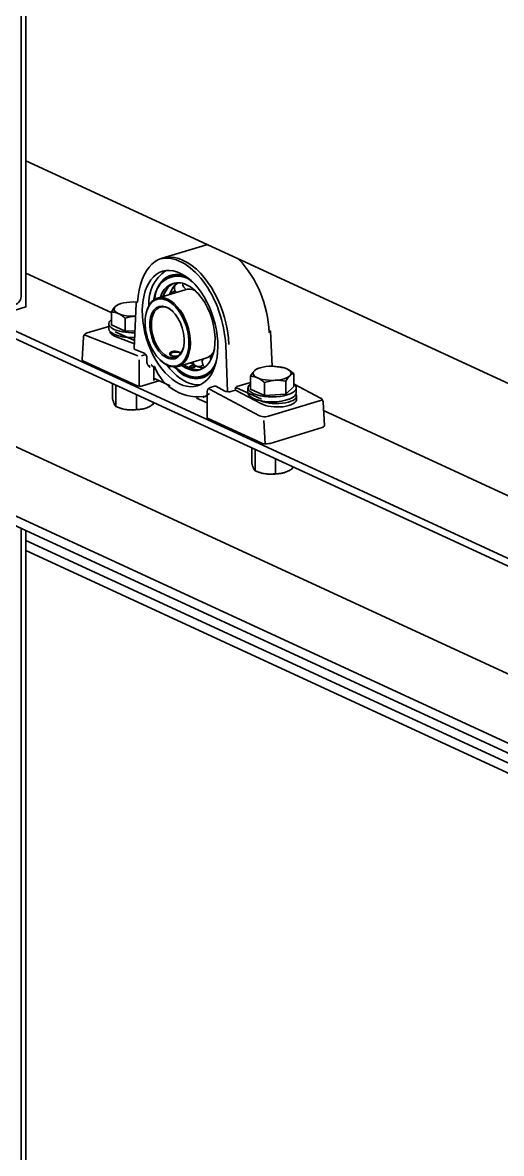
# Model space of a CAD drawing. Header units: millimetres. Extents: x -8400 to 8400, y -5940 to 5940.
# Drawn here: x 4965.5 to 5157.3, y 1536 to 1988.8 of the extents above; entities that cross this region are included whole.
import ezdxf

# ---------------------------------------------------------------- set-up
doc = ezdxf.new("R2010")
doc.units = ezdxf.units.MM
doc.layers.add('粗实线层', color=7, linetype='Continuous', lineweight=35)

msp = doc.modelspace()

# ---------------------------------------------------------------- linework, layer by layer
at = {"layer": '粗实线层', "linetype": 'Continuous', "lineweight": 35}
for points in [[(5429.862, 1647.928), (5429.862, 1649.826), (3411.605, 2580.833), (3427.906, 2585.814)], [(3411.605, 2580.833), (3411.605, 2578.936), (3411.713, 2578.203), (3412.025, 2577.617), (3412.506, 2577.242), (5429.848, 1646.656)], [(3415.693, 2508.759), (3413.26, 2507.561), (3412.732, 2507.206), (3412.27, 2506.703), (3411.911, 2506.092), (3411.683, 2505.421), (3411.605, 2504.743), (3411.605, 2502.846), (5429.862, 1571.839), (5429.862, 1573.736)], [(3412.133, 2506.502), (5430.389, 1575.495)], [(4964.906, 2254.239), (4964.906, 1878.995), (4964.839, 1878.369), (4964.644, 1877.745), (4964.333, 1877.165), (4963.927, 1876.67), (4963.455, 1876.291), (4962.948, 1876.057), (4951.854, 1872.667), (4951.854, 1870.328), (4966.864, 1874.914), (4966.864, 2253.335)], [(4451.743, 2054.766), (5424.763, 1605.918)], [(4966.859, 1933.407), (5426.971, 1721.16)], [(5037.479, 1899.308), (5021.425, 1894.403)], [(5039.862, 1899.731), (5038.653, 1899.59), (5037.481, 1899.308)], [(5001.069, 1872.647), (4966.853, 1888.431)], [(5021.715, 1879.094), (5022.302, 1880.486), (5023.011, 1881.715), (5023.833, 1882.768), (5024.759, 1883.63), (5025.776, 1884.292)], [(5021.815, 1879.124), (5022.353, 1880.387), (5022.993, 1881.516), (5023.727, 1882.498), (5024.55, 1883.323), (5025.452, 1883.982), (5026.423, 1884.47)], [(5025.763, 1887.829), (5023.761, 1886.712)], [(5027.81, 1884.614), (5026.781, 1883.763), (5025.866, 1882.687), (5025.081, 1881.401), (5024.436, 1879.925)], [(5026.653, 1883.799), (5025.774, 1882.636), (5025.032, 1881.331), (5024.494, 1880.083)], [(5030.633, 1881.819), (5019.528, 1878.426)], [(5034.596, 1881.493), (5033.568, 1881.845), (5032.556, 1882.017), (5031.573, 1882.009), (5030.632, 1881.819)], [(5010.526, 1865.377), (5006.611, 1865.141), (5001.091, 1867.687), (5001.091, 1872.909), (5001.474, 1873.546), (5001.861, 1874.125), (5002.056, 1874.389), (5002.252, 1874.636), (5002.351, 1874.752), (5002.45, 1874.863), (5002.474, 1874.89), (5002.499, 1874.917), (5002.524, 1874.943), (5002.549, 1874.969), (5002.598, 1875.02), (5002.648, 1875.07), (5002.847, 1875.254), (5003.044, 1875.416), (5003.24, 1875.556), (5003.434, 1875.676), (5003.832, 1875.863)], [(5010.928, 1871.251), (5009.611, 1871.215), (5008.298, 1871.265), (5007.028, 1871.401), (5005.841, 1871.617), (5004.771, 1871.907), (5003.851, 1872.263), (5003.111, 1872.673), (5002.571, 1873.125), (5002.248, 1873.606), (5002.153, 1874.1), (5002.287, 1874.593), (5002.648, 1875.07), (5003.224, 1875.516), (5003.997, 1875.917), (5004.944, 1876.262), (5006.037, 1876.54), (5007.242, 1876.743), (5008.522, 1876.864), (5010.079, 1876.897), (5011.622, 1876.81)], [(5004.328, 1876.052), (5003.831, 1875.862)], [(5011.62, 1876.758), (5011.169, 1876.535), (5010.999, 1876.244), (5010.215, 1858.217), (5010.309, 1858.021), (5010.596, 1857.852), (5014.215, 1856.422), (5014.554, 1856.206), (5014.863, 1855.85), (5015.11, 1855.389), (5015.27, 1854.872), (5015.324, 1854.351), (5015.324, 1852.966), (5015.327, 1852.865), (5015.333, 1852.767), (5015.342, 1852.671), (5015.356, 1852.576), (5015.372, 1852.484), (5015.393, 1852.393), (5015.404, 1852.348), (5015.416, 1852.303), (5015.429, 1852.26), (5015.443, 1852.216), (5015.505, 1852.048), (5015.576, 1851.89), (5015.658, 1851.74), (5015.746, 1851.598), (5015.794, 1851.53), (5015.842, 1851.463), (5015.893, 1851.399), (5015.945, 1851.335), (5016.052, 1851.213), (5016.163, 1851.097), (5016.277, 1850.984), (5016.394, 1850.875), (5016.452, 1850.822), (5016.511, 1850.769), (5016.541, 1850.742), (5016.57, 1850.716), (5016.585, 1850.702), (5016.6, 1850.689), (5016.615, 1850.676), (5016.63, 1850.663)], [(5001.091, 1872.909), (5001.43, 1872.889), (5001.771, 1872.855), (5001.857, 1872.844), (5001.943, 1872.832), (5002.03, 1872.819), (5002.115, 1872.805), (5002.288, 1872.773), (5002.461, 1872.736), (5002.807, 1872.649), (5003.154, 1872.542), (5003.502, 1872.413), (5003.851, 1872.263), (5004.202, 1872.09), (5004.553, 1871.895), (5004.598, 1871.87), (5004.642, 1871.843), (5004.686, 1871.817), (5004.73, 1871.79), (5004.817, 1871.735), (5004.904, 1871.68), (5005.079, 1871.565), (5005.252, 1871.447), (5005.596, 1871.197), (5005.937, 1870.932), (5006.275, 1870.653), (5006.611, 1870.363)], [(5010.781, 1871.241), (5009.831, 1871.141), (5009.288, 1871.055), (5008.747, 1870.95), (5007.674, 1870.687), (5006.611, 1870.363), (5006.611, 1865.141)], [(5015.04, 1872.456), (5014.969, 1872.13)], [(5025.825, 1873.009), (5024.78, 1873.872), (5023.708, 1874.495)], [(5000.048, 1867.136), (4991.428, 1864.503), (4991.095, 1864.382), (4990.79, 1864.21), (4990.495, 1863.97), (4990.242, 1863.675), (4990.079, 1863.396), (4989.981, 1863.093), (4989.964, 1862.952), (4989.964, 1862.808)], [(5000.048, 1868.208), (5000.048, 1866.259)], [(5020.165, 1845.38), (5013.562, 1843.363), (5012.982, 1843.248), (5012.328, 1843.225), (5011.701, 1843.297), (5011.195, 1843.454), (4989.956, 1853.252), (4989.637, 1853.441), (4989.443, 1853.653), (4989.387, 1853.875), (4989.932, 1862.771)], [(4990.3, 1863.753), (4990.597, 1863.606), (5011.647, 1855.287)], [(5010.298, 1860.13), (5002.393, 1863.254), (5001.759, 1863.546), (5001.253, 1863.867), (5000.884, 1864.213), (5000.661, 1864.577), (5000.585, 1864.951), (5000.585, 1865.065)], [(5010.354, 1861.427), (5002.629, 1864.991)], [(5028.984, 1856.567), (5028.93, 1856.593), (5028.849, 1856.629), (5028.764, 1856.665), (5028.675, 1856.7), (5028.581, 1856.736), (5028.532, 1856.753), (5028.482, 1856.771), (5028.432, 1856.788), (5028.381, 1856.805), (5028.277, 1856.838), (5028.169, 1856.87), (5028.06, 1856.902), (5027.946, 1856.932), (5027.918, 1856.939), (5027.889, 1856.946), (5027.859, 1856.954), (5027.83, 1856.961), (5027.771, 1856.974), (5027.712, 1856.988), (5027.594, 1857.013), (5027.474, 1857.037), (5027.353, 1857.059), (5027.23, 1857.079), (5027.169, 1857.088), (5027.107, 1857.096), (5027.045, 1857.104), (5026.983, 1857.112), (5026.859, 1857.124), (5026.736, 1857.134), (5026.614, 1857.141), (5026.493, 1857.146), (5026.372, 1857.147), (5026.252, 1857.146), (5026.192, 1857.144), (5026.133, 1857.141), (5026.075, 1857.137), (5026.018, 1857.133), (5025.904, 1857.121), (5025.793, 1857.107), (5025.685, 1857.089), (5025.58, 1857.068), (5025.529, 1857.056), (5025.478, 1857.043), (5025.453, 1857.036), (5025.428, 1857.03), (5025.403, 1857.023), (5025.379, 1857.015), (5025.284, 1856.984), (5025.194, 1856.95), (5025.108, 1856.913), (5025.027, 1856.873), (5024.95, 1856.831), (5024.878, 1856.785), (5024.811, 1856.737), (5024.749, 1856.687), (5024.694, 1856.636), (5024.643, 1856.582), (5024.598, 1856.527), (5024.559, 1856.47), (5024.55, 1856.456), (5024.541, 1856.441), (5024.533, 1856.427), (5024.525, 1856.412), (5024.51, 1856.383), (5024.497, 1856.353), (5024.476, 1856.294), (5024.46, 1856.234), (5024.45, 1856.174), (5024.447, 1856.114), (5024.447, 1856.084), (5024.449, 1856.054), (5024.453, 1856.024), (5024.458, 1855.994), (5024.472, 1855.936), (5024.493, 1855.878), (5024.519, 1855.822), (5024.551, 1855.767), (5024.589, 1855.714), (5024.633, 1855.662), (5024.657, 1855.636), (5024.683, 1855.611), (5024.71, 1855.587), (5024.739, 1855.563), (5024.799, 1855.518), (5024.866, 1855.475), (5024.937, 1855.435), (5025.013, 1855.397), (5025.094, 1855.362), (5025.18, 1855.33), (5025.269, 1855.301), (5025.363, 1855.275), (5025.46, 1855.252), (5025.561, 1855.233), (5025.587, 1855.228), (5025.614, 1855.224), (5025.64, 1855.22), (5025.666, 1855.216), (5025.72, 1855.208), (5025.774, 1855.202), (5025.885, 1855.191), (5025.998, 1855.183), (5026.112, 1855.178), (5026.229, 1855.176), (5026.289, 1855.176), (5026.348, 1855.177), (5026.409, 1855.178), (5026.47, 1855.18), (5026.591, 1855.186), (5026.714, 1855.194), (5026.836, 1855.204), (5026.959, 1855.216), (5027.082, 1855.231), (5027.206, 1855.247), (5027.237, 1855.252), (5027.268, 1855.256), (5027.299, 1855.261), (5027.329, 1855.266), (5027.391, 1855.275), (5027.452, 1855.285), (5027.641, 1855.319)], [(5028.95, 1856.346), (5028.822, 1856.433), (5028.668, 1856.513), (5028.185, 1856.678), (5027.594, 1856.782), (5026.947, 1856.816), (5026.303, 1856.777), (5025.718, 1856.668), (5025.245, 1856.499), (5024.925, 1856.286), (5024.788, 1856.046), (5024.844, 1855.802), (5025.091, 1855.575), (5025.504, 1855.386), (5026.049, 1855.25), (5026.675, 1855.181)], [(5027.888, 1851.067), (5038.992, 1854.459), (5039.878, 1854.828), (5040.698, 1855.37), (5041.44, 1856.078), (5042.096, 1856.944)], [(5047.665, 1840.964), (5046.88, 1859.719)], [(5012.257, 1843.228), (5012.257, 1853.678)], [(5013.106, 1855.305), (5014.868, 1855.843)], [(5020.587, 1853.74), (5020.829, 1853.509)], [(5024.971, 1856.328), (5024.663, 1856.067), (5024.502, 1855.879), (5024.447, 1855.683)], [(5032.797, 1852.565), (5034.156, 1851.702), (5035.525, 1851.076), (5036.885, 1850.695), (5038.214, 1850.564)], [(5032.929, 1852.407), (5033.909, 1851.832), (5035.746, 1850.962), (5037.615, 1850.415)], [(5015.903, 1851.386), (5016.287, 1851.373), (5016.685, 1851.134)], [(5018.131, 1851.017), (5018.131, 1845.539), (5018.202, 1845.896), (5018.396, 1846.092), (5018.662, 1846.074), (5024.606, 1843.332)], [(5036.882, 1843.816), (5035.511, 1843.745), (5034.101, 1843.889), (5032.664, 1844.246), (5031.213, 1844.813), (5029.839, 1845.539), (5028.476, 1846.442), (5027.136, 1847.515), (5025.83, 1848.749), (5024.568, 1850.134), (5023.361, 1851.659)], [(5036.347, 1849.694), (5035.134, 1849.674), (5033.885, 1849.872), (5032.615, 1850.285), (5031.339, 1850.909), (5030.074, 1851.735)], [(5036.982, 1849.908), (5035.904, 1849.769), (5034.789, 1849.813), (5033.646, 1850.037), (5032.488, 1850.44), (5031.327, 1851.018), (5030.176, 1851.765)], [(5060.096, 1850.327), (5059.599, 1850.137), (5059.202, 1849.95), (5059.007, 1849.831), (5058.811, 1849.691), (5058.614, 1849.529), (5058.416, 1849.345), (5058.366, 1849.295), (5058.317, 1849.244), (5058.292, 1849.218), (5058.267, 1849.191), (5058.242, 1849.165), (5058.218, 1849.138), (5058.119, 1849.027), (5058.02, 1848.911), (5057.824, 1848.664), (5057.629, 1848.4), (5057.242, 1847.82), (5056.859, 1847.184)], [(5064.289, 1851.139), (5064.839, 1851.161), (5065.386, 1851.162), (5065.929, 1851.142), (5066.47, 1851.102), (5067.543, 1850.969), (5068.606, 1850.773), (5068.944, 1850.753), (5069.286, 1850.719), (5069.372, 1850.708), (5069.458, 1850.696), (5069.544, 1850.683), (5069.631, 1850.668), (5069.802, 1850.637), (5069.976, 1850.6), (5070.321, 1850.513), (5070.668, 1850.405), (5071.016, 1850.277), (5071.366, 1850.127), (5071.717, 1849.954), (5072.068, 1849.759), (5072.112, 1849.733), (5072.156, 1849.707), (5072.2, 1849.681), (5072.244, 1849.654), (5072.332, 1849.599), (5072.419, 1849.544), (5072.593, 1849.429), (5072.766, 1849.31), (5073.11, 1849.06), (5073.451, 1848.796), (5073.79, 1848.517), (5074.125, 1848.227)], [(5070.913, 1850.317), (5070.889, 1850.327)], [(5071.012, 1845.159), (5071.395, 1845.797), (5071.782, 1846.376), (5071.977, 1846.641), (5072.173, 1846.887), (5072.371, 1847.114), (5072.569, 1847.32), (5072.618, 1847.368), (5072.668, 1847.415), (5072.693, 1847.438), (5072.718, 1847.46), (5072.742, 1847.483), (5072.767, 1847.505), (5072.866, 1847.588), (5072.965, 1847.666), (5073.161, 1847.807), (5073.356, 1847.926), (5073.743, 1848.109), (5074.125, 1848.227), (5074.125, 1843.004), (5071.012, 1839.937)], [(5001.554, 1844.225), (5001.554, 1838.263), (5001.725, 1837.604), (5001.897, 1837.003), (5001.984, 1836.728), (5002.071, 1836.471), (5002.159, 1836.233), (5002.248, 1836.016), (5002.27, 1835.965), (5002.292, 1835.915), (5002.304, 1835.891), (5002.315, 1835.867), (5002.326, 1835.843), (5002.337, 1835.82), (5002.381, 1835.731), (5002.425, 1835.647), (5002.512, 1835.496), (5002.6, 1835.365), (5002.772, 1835.161), (5002.942, 1835.022)], [(5002.942, 1843.283), (5002.854, 1843.631)], [(5003.471, 1843.351), (5002.942, 1843.283), (5002.942, 1835.022), (5003.949, 1834.618), (5004.964, 1834.275), (5005.476, 1834.129), (5005.99, 1834.003), (5006.508, 1833.896), (5007.028, 1833.811), (5008.298, 1833.675), (5009.611, 1833.625), (5010.928, 1833.661), (5012.208, 1833.782), (5013.412, 1833.984), (5014.505, 1834.263)], [(5036.063, 1846.594), (5038.6, 1846.795)], [(5050.761, 1841.618), (5050.744, 1842.016), (5050.815, 1842.44), (5051.041, 1842.804), (5051.364, 1843.01), (5056.859, 1844.689)], [(5062.379, 1839.415), (5056.859, 1841.962), (5056.859, 1847.184), (5057.197, 1847.164), (5057.539, 1847.13), (5057.625, 1847.119), (5057.711, 1847.107), (5057.797, 1847.094), (5057.883, 1847.079), (5058.056, 1847.048), (5058.228, 1847.011), (5058.574, 1846.924), (5058.922, 1846.816), (5059.27, 1846.688), (5059.619, 1846.537), (5059.969, 1846.365), (5060.321, 1846.17), (5060.365, 1846.144), (5060.409, 1846.118), (5060.453, 1846.092), (5060.497, 1846.065), (5060.585, 1846.01), (5060.672, 1845.954), (5060.846, 1845.84), (5061.019, 1845.721), (5061.363, 1845.471), (5061.705, 1845.206), (5062.043, 1844.928), (5062.379, 1844.638)], [(5085.916, 1836.752), (5085.926, 1836.845), (5085.927, 1836.938), (5085.869, 1837.253), (5085.738, 1837.551), (5085.589, 1837.791), (5085.413, 1838.006), (5085.211, 1838.191), (5084.988, 1838.347), (5084.921, 1838.387), (5084.852, 1838.425), (5074.291, 1843.995)], [(5011.114, 1839.815), (5011.114, 1833.853), (5010.109, 1833.737), (5009.095, 1833.684), (5008.583, 1833.685), (5008.068, 1833.706), (5007.809, 1833.724), (5007.549, 1833.747), (5007.484, 1833.754), (5007.419, 1833.761), (5007.354, 1833.769), (5007.289, 1833.776), (5007.158, 1833.793), (5007.028, 1833.811), (5005.583, 1834.087), (5004.328, 1834.473), (5003.789, 1834.678)], [(5039.498, 1836.462), (5035.21, 1838.44)], [(5037.731, 1838.702), (5039.115, 1839.355), (5040.415, 1840.224)], [(5038.39, 1838.879), (5039.498, 1839.217)], [(5040.365, 1841.977), (5060.487, 1831.365)], [(5050.953, 1842.699), (5061.215, 1837.965)], [(5055.816, 1842.483), (5055.816, 1840.533)], [(5075.169, 1840.533), (5075.169, 1842.483)], [(5075.284, 1837.926), (5075.284, 1839.203)], [(5017.896, 1836.687), (5017.896, 1835.926), (5017.48, 1835.662), (5017.06, 1835.41), (5016.955, 1835.349), (5016.849, 1835.289), (5016.743, 1835.231), (5016.637, 1835.173), (5016.425, 1835.06), (5016.213, 1834.952), (5015.788, 1834.75), (5015.362, 1834.567), (5014.934, 1834.404), (5014.505, 1834.263), (5014.074, 1834.142), (5013.642, 1834.042), (5013.588, 1834.031), (5013.534, 1834.021), (5013.48, 1834.01), (5013.426, 1834.001), (5013.318, 1833.982), (5013.211, 1833.964), (5012.997, 1833.933), (5012.784, 1833.907), (5012.361, 1833.869), (5011.942, 1833.848), (5011.526, 1833.844), (5011.114, 1833.853)], [(5015.121, 1834.473), (5015.154, 1834.485)], [(5085.576, 1837.811), (5085.289, 1837.639), (5084.919, 1837.498), (5064.035, 1831.118), (5063.476, 1830.993), (5062.847, 1830.935), (5062.189, 1830.945), (5061.549, 1831.025), (5060.968, 1831.168), (5060.487, 1831.365)], [(5062.691, 1820.087), (5062.145, 1829.487)], [(5173.692, 1793.017), (5086.119, 1833.414)], [(5057.321, 1818.5), (5057.321, 1812.538), (5057.492, 1811.879), (5057.665, 1811.278), (5057.752, 1811.003), (5057.839, 1810.746), (5057.927, 1810.508), (5058.016, 1810.291), (5058.038, 1810.24), (5058.06, 1810.19), (5058.071, 1810.166), (5058.082, 1810.142), (5058.093, 1810.118), (5058.104, 1810.095), (5058.149, 1810.006), (5058.193, 1809.922), (5058.28, 1809.771), (5058.367, 1809.64), (5058.539, 1809.436), (5058.71, 1809.297)], [(5058.71, 1817.558), (5058.622, 1817.906)], [(5059.238, 1817.626), (5058.71, 1817.558), (5058.71, 1809.297), (5059.716, 1808.893), (5060.732, 1808.55), (5061.244, 1808.404), (5061.758, 1808.277), (5062.276, 1808.171), (5062.796, 1808.086), (5064.065, 1807.95), (5065.379, 1807.9), (5066.695, 1807.935), (5067.975, 1808.056), (5069.18, 1808.259), (5070.272, 1808.537)], [(5066.881, 1814.09), (5066.881, 1808.128), (5065.877, 1808.012), (5064.862, 1807.959), (5064.35, 1807.96), (5063.835, 1807.98), (5063.576, 1807.998), (5063.317, 1808.022), (5063.252, 1808.029), (5063.187, 1808.036), (5063.121, 1808.043), (5063.056, 1808.051), (5062.926, 1808.068), (5062.796, 1808.086), (5061.351, 1808.362), (5060.096, 1808.748), (5059.557, 1808.953)], [(5073.663, 1810.962), (5073.663, 1810.2), (5073.248, 1809.937), (5072.828, 1809.685), (5072.722, 1809.624), (5072.616, 1809.564), (5072.511, 1809.505), (5072.405, 1809.448), (5072.193, 1809.335), (5071.981, 1809.227), (5071.556, 1809.025), (5071.129, 1808.842), (5070.701, 1808.679), (5070.272, 1808.537), (5069.841, 1808.416), (5069.41, 1808.317), (5069.356, 1808.306), (5069.302, 1808.295), (5069.248, 1808.285), (5069.194, 1808.275), (5069.086, 1808.256), (5068.978, 1808.239), (5068.765, 1808.208), (5068.551, 1808.182), (5068.129, 1808.144), (5067.71, 1808.123), (5067.294, 1808.118), (5066.881, 1808.128)], [(5070.889, 1808.748), (5070.922, 1808.76)], [(4964.906, 1786.315), (4964.906, 1411.07), (4964.839, 1410.445), (4964.644, 1409.82), (4964.333, 1409.241), (4963.927, 1408.745), (4963.455, 1408.367), (4962.948, 1408.133), (4951.854, 1404.743), (4951.854, 1402.403), (4966.864, 1406.989), (4966.864, 1785.411)], [(5423.08, 1570.984), (4966.855, 1781.437)], [(5429.856, 1563.854), (4966.859, 1777.432)]]:
    msp.add_lwpolyline(points, dxfattribs=at)
for points in [[(5065.46, 1851.159), (5064.871, 1865.252), (5064.713, 1865.003), (5064.25, 1864.79, 0.1802605), (5052.061, 1894.103)], [(5026.836, 1850.867), (5028.264, 1849.599), (5029.729, 1848.554), (5031.213, 1847.746, 0.4970613), (5043.192, 1853.585)], [(5016.979, 1851.767), (5016.993, 1851.761), (5017.049, 1851.729), (5017.139, 1851.661), (5017.255, 1851.553), (5017.382, 1851.407), (5017.485, 1851.268), (5017.595, 1851.1), (5017.865, 1850.991), (5018.362, 1851.075, 0.3684379), (5039.498, 1839.29)], [(5042.338, 1850.567, -0.4184169), (5031.213, 1847.153), (5029.937, 1847.83), (5028.672, 1848.678), (5027.431, 1849.689), (5026.222, 1850.854)], [(5035.593, 1851.051, 0.1260762), (5036.845, 1851.108, 0.11047), (5037.804, 1851.653)], [(5085.938, 1836.818), (5086.483, 1827.423), (5086.385, 1827.139), (5086.066, 1826.88), (5085.555, 1826.668), (5064.672, 1820.287), (5064.111, 1820.158), (5063.478, 1820.087), (5062.819, 1820.08), (5062.176, 1820.138), (5061.595, 1820.257), (5061.114, 1820.427), (5039.876, 1830.224), (5039.595, 1830.411), (5039.498, 1830.623), (5039.498, 1841.073, -0.3297864), (5040.689, 1842.682), (5042.451, 1843.22), (5042.713, 1843.24), (5042.991, 1843.147), (5046.609, 1841.239), (5047.003, 1841.084), (5047.486, 1840.984), (5048.011, 1840.948), (5048.526, 1840.979), (5048.982, 1841.075), (5050.761, 1841.618), (5060.979, 1836.229)]]:
    msp.add_lwpolyline(points, format="xyb", dxfattribs=at)
for points in [[(5032.746, 1850.741), (5032.816, 1850.712), (5032.892, 1850.687), (5032.932, 1850.676), (5032.974, 1850.665), (5032.996, 1850.66), (5033.018, 1850.655), (5033.04, 1850.651), (5033.063, 1850.647), (5033.156, 1850.632), (5033.252, 1850.621), (5033.277, 1850.619), (5033.302, 1850.617), (5033.328, 1850.616), (5033.353, 1850.614), (5033.404, 1850.612), (5033.455, 1850.611), (5033.557, 1850.612), (5033.661, 1850.617), (5033.687, 1850.618), (5033.712, 1850.62), (5033.738, 1850.622), (5033.763, 1850.624), (5033.813, 1850.63), (5033.863, 1850.636), (5033.912, 1850.643), (5033.96, 1850.651), (5033.984, 1850.655), (5034.008, 1850.659), (5034.031, 1850.664), (5034.054, 1850.668), (5034.143, 1850.689), (5034.226, 1850.712), (5034.265, 1850.725), (5034.303, 1850.738), (5034.321, 1850.744), (5034.339, 1850.751), (5034.356, 1850.758), (5034.373, 1850.765), (5034.435, 1850.795), (5034.487, 1850.826), (5034.5, 1850.834), (5034.511, 1850.843), (5034.522, 1850.851), (5034.533, 1850.86), (5034.551, 1850.876), (5034.568, 1850.893), (5034.593, 1850.928), (5034.609, 1850.964), (5034.613, 1850.982), (5034.614, 1851), (5034.613, 1851.018), (5034.609, 1851.036), (5034.604, 1851.053), (5034.595, 1851.072), (5034.584, 1851.089), (5034.57, 1851.107), (5034.536, 1851.142), (5034.492, 1851.175), (5034.48, 1851.184), (5034.467, 1851.192), (5034.453, 1851.2), (5034.44, 1851.208), (5034.41, 1851.224), (5034.378, 1851.239), (5034.31, 1851.268), (5034.234, 1851.295), (5034.214, 1851.301), (5034.193, 1851.308), (5034.172, 1851.314), (5034.151, 1851.32), (5034.107, 1851.331), (5034.063, 1851.341), (5034.017, 1851.351), (5033.97, 1851.36), (5033.946, 1851.365), (5033.921, 1851.368), (5033.897, 1851.372), (5033.872, 1851.376), (5033.772, 1851.388), (5033.671, 1851.397), (5033.619, 1851.4), (5033.567, 1851.402), (5033.542, 1851.402), (5033.516, 1851.403), (5033.49, 1851.403), (5033.464, 1851.403), (5033.363, 1851.4), (5033.262, 1851.393), (5033.238, 1851.39), (5033.213, 1851.388), (5033.189, 1851.385), (5033.164, 1851.382), (5033.117, 1851.374), (5033.071, 1851.366), (5032.982, 1851.348), (5032.9, 1851.325), (5032.879, 1851.319), (5032.86, 1851.312), (5032.841, 1851.305), (5032.822, 1851.299), (5032.787, 1851.284), (5032.753, 1851.269), (5032.721, 1851.254), (5032.691, 1851.237), (5032.663, 1851.22), (5032.637, 1851.202), (5032.593, 1851.165), (5032.558, 1851.126), (5032.543, 1851.106), (5032.532, 1851.086), (5032.523, 1851.065), (5032.516, 1851.045), (5032.51, 1851.004), (5032.515, 1850.962), (5032.518, 1850.952), (5032.521, 1850.942), (5032.525, 1850.931), (5032.53, 1850.921), (5032.541, 1850.901), (5032.554, 1850.882), (5032.57, 1850.862), (5032.588, 1850.843), (5032.598, 1850.834), (5032.609, 1850.825), (5032.62, 1850.816), (5032.632, 1850.807), (5032.685, 1850.772)], [(5072.569, 1847.32), (5071.993, 1846.874), (5071.22, 1846.472), (5070.272, 1846.127), (5069.18, 1845.849), (5067.975, 1845.646), (5066.695, 1845.525), (5065.379, 1845.49), (5064.065, 1845.54), (5062.796, 1845.676), (5061.608, 1845.892), (5060.538, 1846.182), (5059.619, 1846.537), (5058.878, 1846.948), (5058.338, 1847.4), (5058.016, 1847.881), (5057.92, 1848.375), (5058.055, 1848.868), (5058.416, 1849.345), (5058.992, 1849.79), (5059.765, 1850.192), (5060.712, 1850.537), (5061.805, 1850.815), (5063.01, 1851.018), (5064.289, 1851.139), (5065.606, 1851.175), (5066.919, 1851.124), (5068.189, 1850.989), (5069.377, 1850.773), (5070.446, 1850.482), (5071.366, 1850.127), (5072.107, 1849.717), (5072.647, 1849.264), (5072.969, 1848.784), (5073.065, 1848.29), (5072.929, 1847.796)], [(5066.695, 1845.525), (5066.833, 1845.533), (5066.971, 1845.539), (5067.039, 1845.542), (5067.108, 1845.544), (5067.177, 1845.546), (5067.246, 1845.548), (5067.52, 1845.55), (5067.793, 1845.548), (5068.338, 1845.528), (5068.879, 1845.488), (5069.951, 1845.355), (5071.012, 1845.159), (5071.012, 1839.937), (5062.379, 1839.415), (5062.379, 1844.638), (5063.442, 1844.962), (5064.515, 1845.225), (5065.056, 1845.33), (5065.599, 1845.416), (5066.145, 1845.481)]]:
    msp.add_lwpolyline(points, close=True, dxfattribs=at)
for centre, radius, start, end in [((5031.466, 1876.635), 15.409, 123.61965, 184.56515), ((5028.007, 1878.105), 9.524, 72.79766, 180.81965), ((5027.557, 1878.227), 9.014, 47.67792, 181.40988), ((5027.908, 1877.392), 7.216, 62.73946, 168.54946), ((5028.878, 1882.485), 2.524, 130.23633, 224.06273), ((5032.195, 1884.21), 2.524, 176.50266, 244.21835), ((5026.661, 1878.637), 2.524, 88.46358, 148.75702), ((5032.193, 1884.213), 2.528, 294.76933, 307.94554), ((5043.329, 1854.596), 2.51, 120.62461, 124.5499), ((5036.107, 1853.522), 2.524, 195.77993, 236.42203), ((5040.02, 1852.86), 2.524, 150.53351, 234.40568), ((5040.011, 1852.829), 2.557, 69.74137, 76.13732), ((5043.337, 1854.585), 2.524, 153.88433, 198.61508), ((5034.712, 1855.537), 9.22, 210.47953, 323.87756)]:
    msp.add_arc(centre, radius, start, end, dxfattribs=at)
for centre, major_axis, ratio, start_param, end_param in [((5029.908, 1866.642), (-8.482, 27.76), 0.5850674, 4.2935447, 7.3101904), ((5028.608, 1866.254), (-8.488, 27.749), 0.5849578, 4.3013612, 6.2429146), ((5031.195, 1867.081), (-6.249, 20.478), 0.5857175, 5.8002317, 7.1428753), ((5031.213, 1867.04), (-5.287, 17.302), 0.5850592, 2.4828288, 5.8018445), ((5023.707, 1864.751), (-4.179, 13.675), 0.5851663, 5.801813, 7.0891793), ((5023.708, 1864.746), (-3.073, 10.059), 0.5850437, 5.8019466, 10.230585), ((5023.708, 1864.746), (-4.18, 13.678), 0.5850613, 2.335822, 5.8018559), ((5009.727, 1868.209), (9.669, 0.001), 0.3754132, 2.6730939, 4.7914236), ((5009.73, 1866.261), (9.69, 0.002), 0.3754224, 3.1415874, 4.7822014), ((5065.492, 1842.483), (-9.667, 0), 0.3754539, 5.8147054, 9.8932421), ((5065.492, 1840.533), (9.678, 0), 0.3754224, 3.1415841, 6.2829897), ((5067.227, 1839.203), (-8.045, 0.001), 0.375422, 0.6833526, 3.3886151), ((5067.227, 1838.138), (-8.072, 0.255), 0.4075073, 0.6961815, 3.154308)]:
    msp.add_ellipse(centre, major_axis=major_axis, ratio=ratio, start_param=start_param, end_param=end_param, dxfattribs=at)
for centre, major_axis, ratio in [((5028.603, 1866.242), (-7.007, 22.935), 0.5850418), ((5023.382, 1864.647), (-4.057, 13.277), 0.5850422), ((5023.381, 1864.647), (-3.197, 10.462), 0.5850344)]:
    msp.add_ellipse(centre, major_axis=major_axis, ratio=ratio, dxfattribs=at)

doc.saveas('drawing.dxf')
